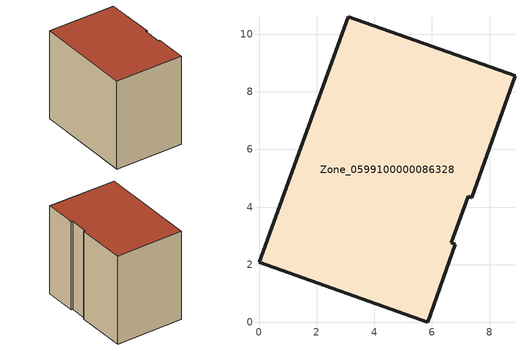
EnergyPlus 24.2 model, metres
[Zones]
Zone_0599100000086328
 floor ground (C_G): 7.27,4.38 6.67,2.77 6.81,2.72 5.85,0 0,2.08 3.09,10.61 8.88,8.55 7.38,4.32 z0.59
 wall outside (C_F): 6.67,2.77 7.27,4.38 7.38,4.32 8.88,8.55 3.09,10.61 0,2.08 5.85,0 6.81,2.72 6.67,2.77 z0.59:8.72
 roof outside (C_R): 7.38,4.32 8.88,8.55 3.09,10.61 0,2.08 5.85,0 6.81,2.72 6.67,2.77 7.27,4.38 z8.72
[BUILDING]
Pand.0599100000086328: North Axis=0; Terrain=City; Loads Convergence Tolerance Value=0.04; Temperature Convergence Tolerance Value=0.4; Solar Distribution=FullExterior; Maximum Number of Warmup Days=25; Minimum Number of Warmup Days=1
[Site:Location]
Rotterdam.The.Hague.AP_ZH_NLD Design_Conditions: Latitude=51.96; Longitude=4.45; Time Zone=1; Elevation=-4.5
[SITE:GROUNDTEMPERATURE:BUILDINGSURFACE]
18, 18, 18, 18, 18, 18, 18, 18, 18, 18, 18, 18
[MATERIAL] Thermal Absorptance=0.9; Solar Absorptance=0.7; Visible Absorptance=0.7
Name | Roughness | Thickness | Conductivity | Density | Specific Heat
G.TC.1965-1974 | MediumSmooth | 0.15 | 0.882353 | 540 | 1210
F.TC.1965-1974 | Rough | 0.3 | 0.697674 | 1920 | 840
R.TC.1965-1974 | MediumRough | 0.2 | 0.232558 | 1500 | 1000
[CONSTRUCTION]
C_G: G.TC.1965-1974
C_F: F.TC.1965-1974
C_R: R.TC.1965-1974
[ZONE]
Zone_0599100000086328: Type=1; Multiplier=1; Ceiling Height=Autocalculate; Volume=Autocalculate; Floor Area=autocalculate; Part of Total Floor Area=Yes
[ZONEINFILTRATION:DESIGNFLOWRATE]
Infil_Zone_0599100000086328: Zone or ZoneList or Space or SpaceList=Zone_0599100000086328; Schedule=AlwaysOn; Design Flow Rate Calculation Method=Flow/Area; Flow Rate per Floor Area=0.003; Constant Term Coefficient=1; Temperature Term Coefficient=0; Velocity Term Coefficient=0; Velocity Squared Term Coefficient=0
[HVACTEMPLATE:ZONE:IDEALLOADSAIRSYSTEM]
Zone_0599100000086328: Maximum Heating Supply Air Temperature=50; Minimum Cooling Supply Air Temperature=13; Maximum Heating Supply Air Humidity Ratio=0.0156; Minimum Cooling Supply Air Humidity Ratio=0.0077; Heating Limit=NoLimit; Cooling Limit=NoLimit; Dehumidification Control Type=ConstantSensibleHeatRatio; Cooling Sensible Heat Ratio=0.7; Dehumidification Setpoint=60; Humidification Control Type=None; Humidification Setpoint=30; Outdoor Air Method=None; Outdoor Air Flow Rate per Person=0.00944; Outdoor Air Flow Rate per Zone Floor Area=0; Outdoor Air Flow Rate per Zone=0; Demand Controlled Ventilation Type=None; Outdoor Air Economizer Type=NoEconomizer; Heat Recovery Type=None; Sensible Heat Recovery Effectiveness=0.7; Latent Heat Recovery Effectiveness=0.65
[ZONECONTROL:THERMOSTAT]
ThermostatControl_Zone_0599100000086328: Zone or ZoneList=Zone_0599100000086328; Control Type Schedule=DualSetpointControlType; Control 1=Thermostat_Zone_0599100000086328; Temperature Difference Between Cutout And Setpoint=0
[THERMOSTATSETPOINT:DUALSETPOINT]
Thermostat_Zone_0599100000086328: Heating Setpoint Temperature Schedule=HeatingSetpoint_Zone_0599100000086328; Cooling Setpoint Temperature Schedule=CoolingSetpoint_Zone_0599100000086328
[SCHEDULE:COMPACT]
HeatingSetpoint_Zone_0599100000086328: Through: 12/31, For: AllDays, Until: 24:00, 21
CoolingSetpoint_Zone_0599100000086328: Through: 12/31, For: AllDays, Until: 24:00, 24
DualSetpointControlType: Through: 12/31, For: AllDays, Until: 24:00, 4
AlwaysOn: Through: 12/31, For: AllDays, Until: 24:00, 1
